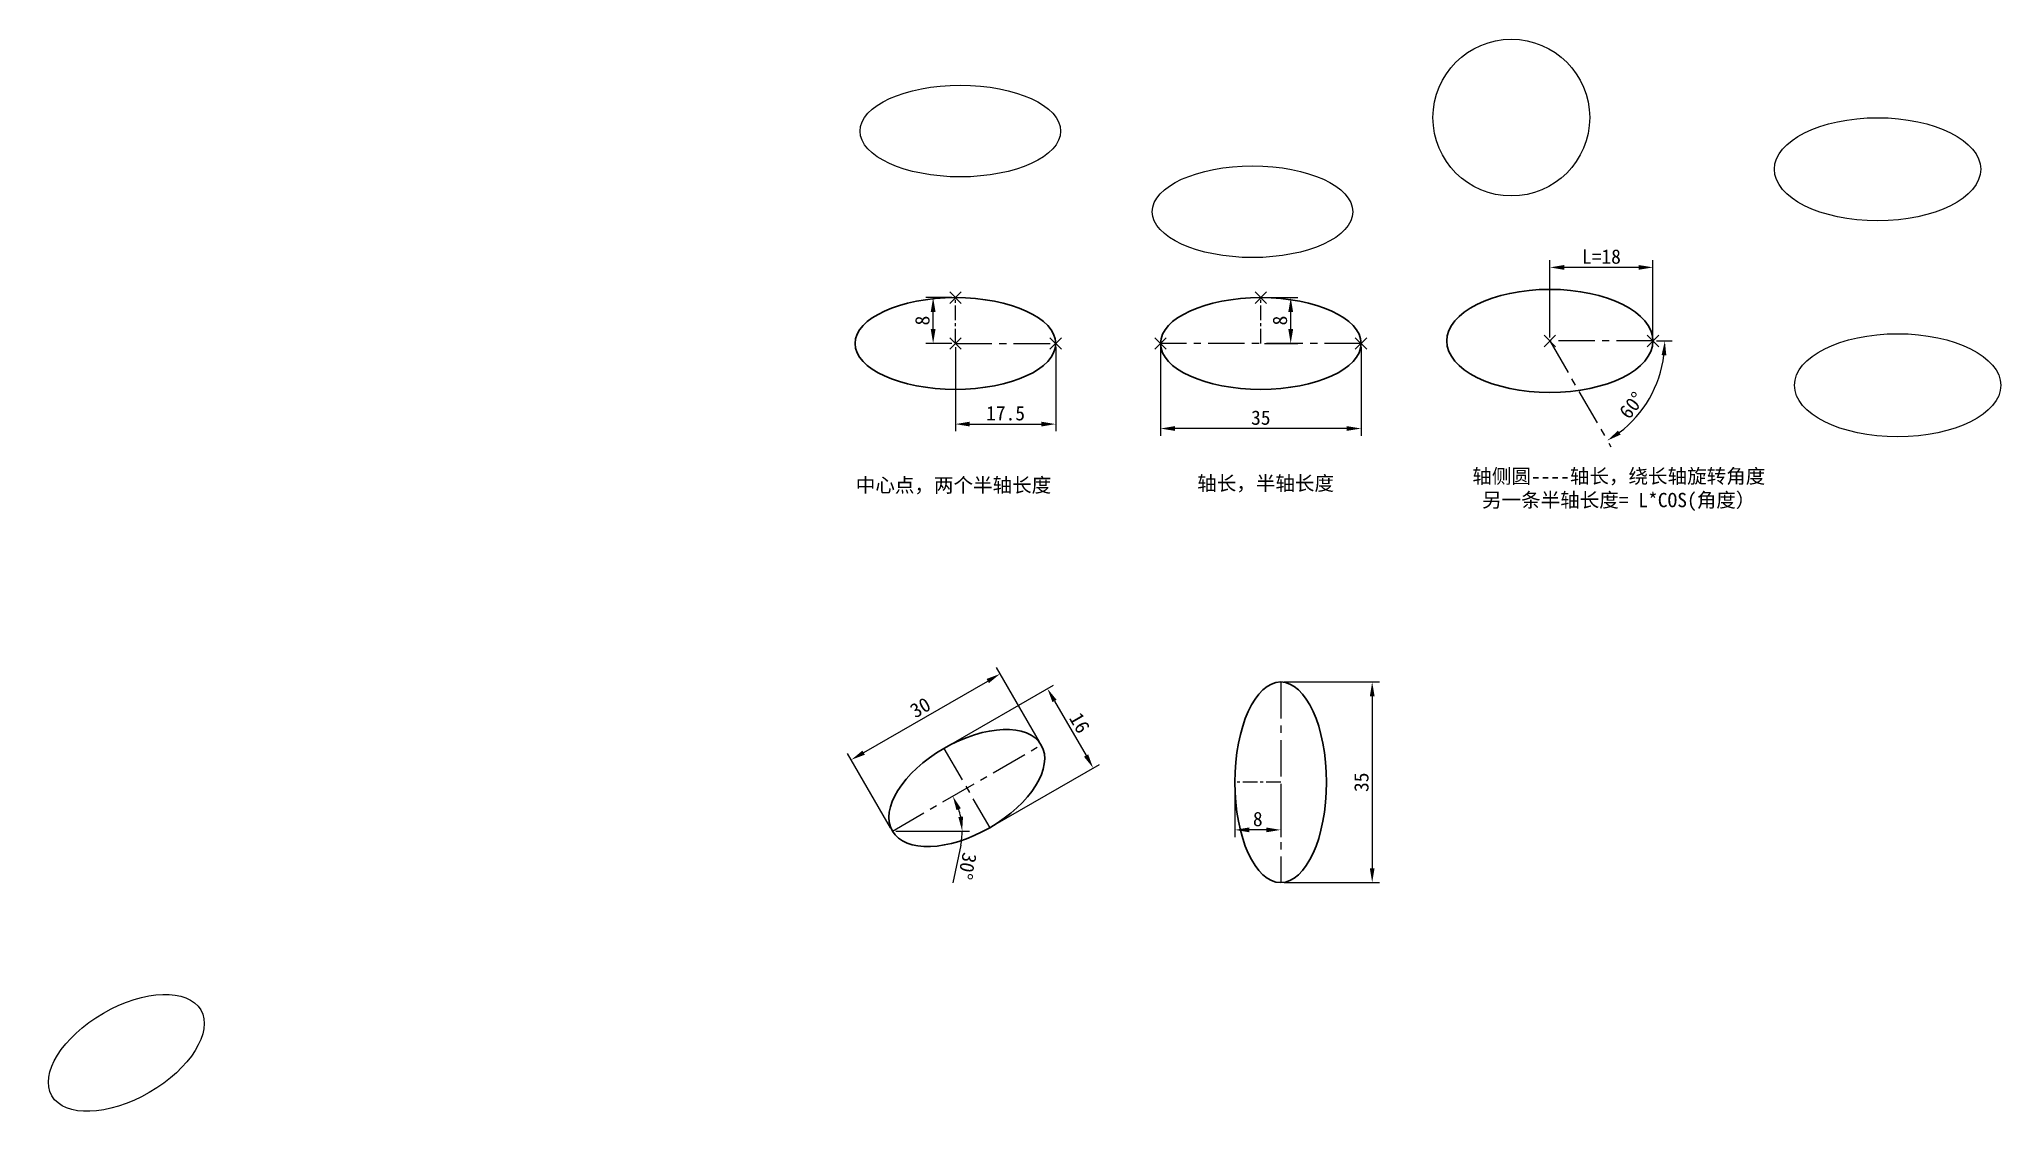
# Model space of a CAD drawing. Header units: millimetres. Extents: x 194 to 536, y 12 to 200.
import ezdxf

# ---------------------------------------------------------------- set-up
doc = ezdxf.new("R2010")
doc.units = ezdxf.units.MM
doc.header["$PDMODE"] = 3
doc.header["$PDSIZE"] = -4
doc.linetypes.add('CENTER', pattern=[50.8, 31.75, -6.35, 6.35, -6.35])
doc.dimstyles.new('ISO-25', dxfattribs={"dimtxt": 2.5, "dimasz": 2.5, "dimexe": 1.25, "dimexo": 0.625, "dimtad": 1, "dimdsep": 46, "dimtxsty": 'Standard', "dimcen": 2.5, "dimadec": 0, "dimazin": 0, "dimtfac": 1, "dimtmove": 0, "dimatfit": 3, "dimfxl": 1, "dimarcsym": 0})

# ---------------------------------------------------------------- blocks, each defined once
blk = doc.blocks.new('*D2')
at = {"color": 0, "lineweight": -2, "transparency": 16777216}
for p, q in [((343.11, 61.96), (355.92, 61.96)), ((354.41, 59.47), (353.05, 52.95))]:
    blk.add_line(p, q, dxfattribs=at)
for start, end in [(11.7802, 18.2198), (348.2198, 0)]:
    blk.add_arc((342.49, 61.96), 12.18, start, end, dxfattribs=at)
at = {"color": 0, "transparency": 16777216}
for points in [[(353.68, 65.6), (354.44, 65.94), (353.03, 68.05)], [(354.82, 64.49), (354, 64.41), (354.67, 61.96)]]:
    blk.add_solid(points, dxfattribs=at)
at = {"layer": 'Defpoints', "color": 0, "transparency": 16777216}
for p in [(368.47, 76.96), (353.93, 66.13), (340.38, 61.96), (342.49, 61.96), (342.49, 61.96)]:
    blk.add_point(p, dxfattribs=at)
at = {"color": 0, "transparency": 16777216, "insert": (355.56, 55.83), "char_height": 2.5, "attachment_point": 5, "rotation": 258.2198}
blk.add_mtext('30°', dxfattribs=at)
blk = doc.blocks.new('*D3')
at = {"color": 0, "lineweight": -2, "transparency": 16777216}
for p, q in [((368.15, 77.5), (360.67, 90.47)), ((337.48, 75.64), (359.13, 88.14)), ((342.17, 62.5), (334.68, 75.47))]:
    blk.add_line(p, q, dxfattribs=at)
at = {"color": 0, "transparency": 16777216}
for points in [[(358.92, 88.5), (359.33, 87.78), (361.29, 89.39)], [(337.27, 76), (337.68, 75.28), (335.31, 74.39)]]:
    blk.add_solid(points, dxfattribs=at)
at = {"layer": 'Defpoints', "color": 0, "transparency": 16777216}
for p in [(361.29, 89.39), (368.47, 76.96), (342.49, 61.96)]:
    blk.add_point(p, dxfattribs=at)
at = {"color": 0, "transparency": 16777216, "insert": (347.36, 83.51), "char_height": 2.5, "attachment_point": 5, "rotation": 30}
blk.add_mtext('30', dxfattribs=at)
blk = doc.blocks.new('*D4')
at = {"color": 0, "lineweight": -2, "transparency": 16777216}
for p, q in [((352.02, 76.7), (370.62, 87.44)), ((370.79, 84.65), (376.29, 75.13)), ((360.02, 62.85), (378.62, 73.59))]:
    blk.add_line(p, q, dxfattribs=at)
at = {"color": 0, "transparency": 16777216}
for points in [[(371.15, 84.86), (370.43, 84.45), (369.54, 86.82)], [(376.65, 75.34), (375.93, 74.92), (377.54, 72.96)]]:
    blk.add_solid(points, dxfattribs=at)
at = {"layer": 'Defpoints', "color": 0, "transparency": 16777216}
for p in [(351.48, 76.39), (377.54, 72.96), (359.48, 62.53)]:
    blk.add_point(p, dxfattribs=at)
at = {"color": 0, "transparency": 16777216, "insert": (375.16, 80.83), "char_height": 2.5, "attachment_point": 5, "rotation": 300}
blk.add_mtext('16', dxfattribs=at)
blk = doc.blocks.new('*D5')
at = {"color": 0, "lineweight": -2, "transparency": 16777216}
for p, q in [((410.88, 87.97), (427.48, 87.97)), ((426.23, 85.47), (426.23, 55.47)), ((410.88, 52.97), (427.48, 52.97))]:
    blk.add_line(p, q, dxfattribs=at)
at = {"color": 0, "transparency": 16777216}
for points in [[(425.82, 85.47), (426.65, 85.47), (426.23, 87.97)], [(425.82, 55.47), (426.65, 55.47), (426.23, 52.97)]]:
    blk.add_solid(points, dxfattribs=at)
at = {"layer": 'Defpoints', "color": 0, "transparency": 16777216}
for p in [(410.26, 87.97), (410.26, 52.97), (426.23, 52.97)]:
    blk.add_point(p, dxfattribs=at)
at = {"color": 0, "transparency": 16777216, "insert": (424.36, 70.47), "char_height": 2.5, "attachment_point": 5, "rotation": 90}
blk.add_mtext('35', dxfattribs=at)
blk = doc.blocks.new('*D6')
at = {"color": 0, "lineweight": -2, "transparency": 16777216}
for p, q in [((402.26, 69.85), (402.26, 60.91)), ((410.26, 69.85), (410.26, 60.91)), ((407.76, 62.16), (404.76, 62.16))]:
    blk.add_line(p, q, dxfattribs=at)
at = {"color": 0, "transparency": 16777216}
for points in [[(404.76, 62.58), (404.76, 61.75), (402.26, 62.16)], [(407.76, 62.58), (407.76, 61.75), (410.26, 62.16)]]:
    blk.add_solid(points, dxfattribs=at)
at = {"layer": 'Defpoints', "color": 0, "transparency": 16777216}
for p in [(402.26, 70.47), (410.26, 70.47), (402.26, 62.16)]:
    blk.add_point(p, dxfattribs=at)
at = {"color": 0, "transparency": 16777216, "insert": (406.26, 64.04), "char_height": 2.5, "attachment_point": 5}
blk.add_mtext('8', dxfattribs=at)
blk = doc.blocks.new('*D7')
at = {"color": 0, "lineweight": -2, "transparency": 16777216}
for p, q in [((352.86, 155.04), (348.35, 155.04)), ((349.6, 149.54), (349.6, 152.54)), ((352.86, 147.04), (348.35, 147.04))]:
    blk.add_line(p, q, dxfattribs=at)
at = {"color": 0, "transparency": 16777216}
for points in [[(349.18, 152.54), (350.02, 152.54), (349.6, 155.04)], [(349.18, 149.54), (350.02, 149.54), (349.6, 147.04)]]:
    blk.add_solid(points, dxfattribs=at)
at = {"layer": 'Defpoints', "color": 0, "transparency": 16777216}
for p in [(349.6, 155.04), (353.49, 155.04), (353.49, 147.04)]:
    blk.add_point(p, dxfattribs=at)
at = {"color": 0, "transparency": 16777216, "insert": (347.73, 151.04), "char_height": 2.5, "attachment_point": 5, "rotation": 90}
blk.add_mtext('8', dxfattribs=at)
blk = doc.blocks.new('*D8')
at = {"color": 0, "lineweight": -2, "transparency": 16777216}
for p, q in [((353.49, 146.41), (353.49, 131.72)), ((370.99, 146.41), (370.99, 131.72)), ((355.99, 132.97), (368.49, 132.97))]:
    blk.add_line(p, q, dxfattribs=at)
at = {"color": 0, "transparency": 16777216}
for points in [[(355.99, 133.39), (355.99, 132.56), (353.49, 132.97)], [(368.49, 133.39), (368.49, 132.56), (370.99, 132.97)]]:
    blk.add_solid(points, dxfattribs=at)
at = {"layer": 'Defpoints', "color": 0, "transparency": 16777216}
for p in [(353.49, 147.04), (370.99, 147.04), (370.99, 132.97)]:
    blk.add_point(p, dxfattribs=at)
at = {"color": 0, "transparency": 16777216, "insert": (362.24, 134.85), "char_height": 2.5, "attachment_point": 5}
blk.add_mtext('17.5', dxfattribs=at)
blk = doc.blocks.new('*D9')
at = {"color": 0, "lineweight": -2, "transparency": 16777216}
for p, q in [((389.29, 146.41), (389.29, 130.95)), ((424.29, 146.41), (424.29, 130.95)), ((421.79, 132.2), (391.79, 132.2))]:
    blk.add_line(p, q, dxfattribs=at)
at = {"color": 0, "transparency": 16777216}
for points in [[(391.79, 132.62), (391.79, 131.79), (389.29, 132.2)], [(421.79, 132.62), (421.79, 131.79), (424.29, 132.2)]]:
    blk.add_solid(points, dxfattribs=at)
at = {"layer": 'Defpoints', "color": 0, "transparency": 16777216}
for p in [(389.29, 147.04), (424.29, 147.04), (389.29, 132.2)]:
    blk.add_point(p, dxfattribs=at)
at = {"color": 0, "transparency": 16777216, "insert": (406.79, 134.08), "char_height": 2.5, "attachment_point": 5}
blk.add_mtext('35', dxfattribs=at)
blk = doc.blocks.new('*D10')
at = {"color": 0, "lineweight": -2, "transparency": 16777216}
for p, q in [((407.41, 155.04), (413.26, 155.04)), ((412.01, 149.54), (412.01, 152.54)), ((407.41, 147.04), (413.26, 147.04))]:
    blk.add_line(p, q, dxfattribs=at)
at = {"color": 0, "transparency": 16777216}
for points in [[(411.59, 152.54), (412.43, 152.54), (412.01, 155.04)], [(411.59, 149.54), (412.43, 149.54), (412.01, 147.04)]]:
    blk.add_solid(points, dxfattribs=at)
at = {"layer": 'Defpoints', "color": 0, "transparency": 16777216}
for p in [(406.79, 155.04), (412.01, 155.04), (406.79, 147.04)]:
    blk.add_point(p, dxfattribs=at)
at = {"color": 0, "transparency": 16777216, "insert": (410.14, 151.04), "char_height": 2.5, "attachment_point": 5, "rotation": 90}
blk.add_mtext('8', dxfattribs=at)
blk = doc.blocks.new('*D12')
at = {"color": 0, "lineweight": -2, "transparency": 16777216}
for p, q in [((475.86, 147.48), (478.56, 147.48)), ((467.55, 129.62), (467.9, 129.01))]:
    blk.add_line(p, q, dxfattribs=at)
blk.add_arc((457.24, 147.48), 20.07, 307.14, 352.86, dxfattribs=at)
at = {"color": 0, "transparency": 16777216}
for points in [[(476.74, 145.01), (477.57, 144.96), (477.31, 147.48)], [(469.59, 131.13), (469.13, 131.83), (467.27, 130.1)]]:
    blk.add_solid(points, dxfattribs=at)
at = {"layer": 'Defpoints', "color": 0, "transparency": 16777216}
for p in [(457.24, 147.48), (457.24, 147.48), (475.24, 147.48), (476.1, 140.62), (467.24, 130.16)]:
    blk.add_point(p, dxfattribs=at)
at = {"color": 0, "transparency": 16777216, "insert": (471.55, 136.24), "char_height": 2.5, "attachment_point": 5, "rotation": 51.8472}
blk.add_mtext('60°', dxfattribs=at)
blk = doc.blocks.new('*D13')
at = {"color": 0, "lineweight": -2, "transparency": 16777216}
for p, q in [((457.24, 148.11), (457.24, 161.57)), ((475.24, 148.11), (475.24, 161.57)), ((472.74, 160.32), (459.74, 160.32))]:
    blk.add_line(p, q, dxfattribs=at)
at = {"color": 0, "transparency": 16777216}
for points in [[(459.74, 160.73), (459.74, 159.9), (457.24, 160.32)], [(472.74, 160.73), (472.74, 159.9), (475.24, 160.32)]]:
    blk.add_solid(points, dxfattribs=at)
at = {"layer": 'Defpoints', "color": 0, "transparency": 16777216}
for p in [(457.24, 160.32), (457.24, 147.48), (475.24, 147.48)]:
    blk.add_point(p, dxfattribs=at)
at = {"color": 0, "transparency": 16777216, "insert": (466.24, 162.19), "char_height": 2.5, "attachment_point": 5}
blk.add_mtext('L=18', dxfattribs=at)

msp = doc.modelspace()

# ---------------------------------------------------------------- linework, layer by layer
at = {"color": 1, "linetype": 'CENTER', "ltscale": 0.08}
for p, q in [((353.487, 147.037), (353.487, 155.037)), ((406.786, 147.037), (406.786, 155.037)), ((410.258, 70.471), (402.258, 70.471))]:
    msp.add_line(p, q, dxfattribs=at)
at = {"color": 1, "linetype": 'CENTER', "ltscale": 0.2}
for p, q in [((475.236, 147.482), (457.236, 147.482)), ((457.236, 147.482), (467.236, 130.162)), ((353.487, 147.037), (370.987, 147.037)), ((424.286, 147.037), (389.286, 147.037)), ((410.258, 87.971), (410.258, 52.971)), ((342.485, 61.962), (368.466, 76.962)), ((351.476, 76.39), (359.476, 62.533))]:
    msp.add_line(p, q, dxfattribs=at)
msp.add_circle((450.517, 186.457), 13.677)
for centre, major_axis, ratio in [((354.353, 184.11), (17.5, 0), 0.4571429), ((514.436, 177.444), (-18, 0), 0.5), ((405.35, 170.03), (-17.5, 0), 0.4571429), ((517.941, 139.743), (18, 0), 0.5), ((208.779, 23.251), (-12.99, -7.5), 0.5333333)]:
    msp.add_ellipse(centre, major_axis=major_axis, ratio=ratio)
at = {"lineweight": 30}
for centre, major_axis, ratio in [((353.487, 147.037), (-17.5, 0), 0.4571429), ((406.786, 147.037), (-17.5, 0), 0.4571429), ((457.236, 147.482), (18, 0), 0.5), ((410.258, 70.471), (0, -17.5), 0.4571429), ((355.476, 69.462), (-12.99, -7.5), 0.5333333)]:
    msp.add_ellipse(centre, major_axis=major_axis, ratio=ratio, dxfattribs=at)
at = {"color": 6}
for p in [(353.487, 155.037), (406.786, 155.037), (353.487, 147.037), (370.987, 147.037), (389.286, 147.037), (424.286, 147.037), (457.236, 147.482), (475.236, 147.482)]:
    msp.add_point(p, dxfattribs=at)

# ---------------------------------------------------------------- texts
at = {"char_height": 2.5, "attachment_point": 1}
for s, width, insert in [('{\\fSimHei|b0|i0|c134|p49;中心点，两个半轴长度}', 41.43127, (336.104, 123.577)), ('{\\fSimSun|b0|i0|c134|p2;轴长，半轴长度}', 41.43127, (395.691, 123.889)), ('{\\fSimSun|b0|i0|c134|p2;轴侧圆----轴长，绕长轴旋转角度\\P 另一条半轴长度= L*COS(角度）}', 59.29865, (443.705, 125.139))]:
    msp.add_mtext_dynamic_manual_height_columns(s, width=width, gutter_width=12.5, heights=[0], dxfattribs=dict(at, insert=insert))

# ---------------------------------------------------------------- dimensions: what is measured, and where the dimension line sits
at = {"color": 4}
dim = msp.add_linear_dim(base=(457.236, 160.316), p1=(475.236, 147.482), p2=(457.236, 147.482), text='L=<>', dimstyle='ISO-25', dxfattribs=at)
dim.commit()
dim.dimension.update_dxf_attribs({"geometry": '*D13', "text_midpoint": (466.236, 162.191)})
for base, p1, p2, picture, middle in [((349.601, 155.037), (353.487, 147.037), (353.487, 155.037), '*D7', (347.726, 151.037)), ((412.011, 155.037), (406.786, 147.037), (406.786, 155.037), '*D10', (410.136, 151.037)), ((426.235, 52.971), (410.258, 87.971), (410.258, 52.971), '*D5', (424.36, 70.471))]:
    dim = msp.add_linear_dim(base=base, p1=p1, p2=p2, angle=90, dimstyle='ISO-25', dxfattribs=at)
    dim.commit()
    dim.dimension.update_dxf_attribs({"geometry": picture, "text_midpoint": middle})
dim = msp.add_angular_dim_2l(base=(476.1, 140.617), line1=((457.236, 147.482), (467.236, 130.162)), line2=((475.236, 147.482), (457.236, 147.482)), dimstyle='ISO-25', dxfattribs=at)
dim.commit()
dim.dimension.update_dxf_attribs({"geometry": '*D12', "text_midpoint": (473.022, 135.081), "dimtype": 162})
for base, p1, p2, picture, middle in [((370.987, 132.974), (353.487, 147.037), (370.987, 147.037), '*D8', (362.237, 134.849)), ((389.286, 132.204), (424.286, 147.037), (389.286, 147.037), '*D9', (406.786, 134.079)), ((402.258, 62.163), (410.258, 70.471), (402.258, 70.471), '*D6', (406.258, 64.038))]:
    dim = msp.add_linear_dim(base=base, p1=p1, p2=p2, dimstyle='ISO-25', dxfattribs=at)
    dim.commit()
    dim.dimension.update_dxf_attribs({"geometry": picture, "text_midpoint": middle})
for p1, p2, distance, picture, middle in [((342.485, 61.962), (368.466, 76.962), 14.351, '*D3', (347.363, 83.513)), ((351.476, 76.39), (359.476, 62.533), 20.858, '*D4', (375.163, 80.828))]:
    dim = msp.add_aligned_dim(p1=p1, p2=p2, distance=distance, dimstyle='ISO-25', dxfattribs=at)
    dim.commit()
    dim.dimension.update_dxf_attribs({"geometry": picture, "text_midpoint": middle})
dim = msp.add_angular_dim_2l(base=(353.932, 66.128), line1=((342.485, 61.962), (340.385, 61.962)), line2=((342.485, 61.962), (368.466, 76.962)), dimstyle='ISO-25', dxfattribs=at)
dim.commit()
dim.dimension.update_dxf_attribs({"geometry": '*D2', "text_midpoint": (355.565, 55.829)})

doc.saveas('drawing.dxf')
